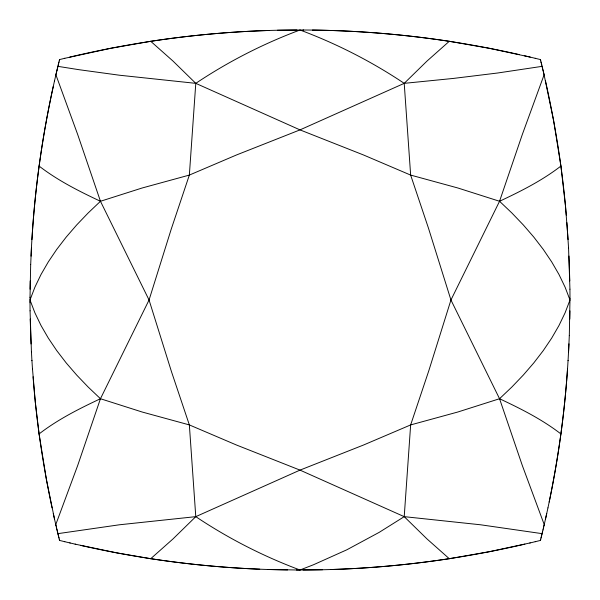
<?xml version="1.0" encoding="UTF-8"?>
<svg xmlns="http://www.w3.org/2000/svg" width="600" height="600" viewBox="0 0 600 600"><rect width="100%" height="100%" fill="white"/><g stroke="black" fill="none" stroke-linecap="round" stroke-linejoin="round"><path stroke-width="0.9" d="M30.008 297.27L30.008 301.657M30.008 297.353L30.682 264.375M30.068 289.185L30.203 280.965M569.317 335.625L569.993 298.343M569.798 319.05L569.933 310.86M30.697 264.457L31.447 247.68M569.303 335.55L568.553 352.32M31.043 256.17C33.6 197.1 41.513 138.285 54.57 80.617M568.957 343.83L568.072 360.683M31.935 239.632C34.957 188.062 42.233 136.785 53.302 86.332M568.065 360.368C565.155 409.965 558.36 459.315 547.942 507.885M567.533 368.595C564.548 413.445 558.3 458.048 549.165 502.043M64.59 58.343L110.648 48.323L150.72 41.295L173.017 61.088L195.78 83.347L189.352 175.08L171.172 229.327L149.055 300L100.455 398.73L77.707 465.442L55.762 524.625L56.032 525.757M530.22 542.903L489.353 551.678L449.28 558.705L426.982 538.912L404.22 516.653L410.647 424.92L428.827 370.673L450.945 300L499.545 201.27L522.293 134.558L544.102 74.812M547.95 507.9L545.43 519.382M546.735 513.518L544.14 525.015M54.502 80.903L56.055 74.137M55.898 74.812L77.707 134.565L100.462 201.278L149.055 300L171.525 371.82L189.352 424.912L195.78 516.653L173.017 538.912L150.72 558.705L116.565 552.817L75.135 544.148M543.945 525.862L544.043 525.435M56.347 72.877L56.445 72.465M56.16 73.68L56.745 71.213M56.032 74.242L56.25 73.297M543.653 527.123L544.237 524.625L522.293 465.442L499.545 398.73L450.945 300L428.475 228.18L410.647 175.087L404.22 83.347L426.982 61.088L449.28 41.295L489.353 48.323L530.22 57.097M543.705 526.89L543.308 528.585M56.693 71.415L56.843 70.793M543.352 528.375L542.963 530.04M57.037 69.96L57.24 69.135M56.94 70.38L57.097 69.727M56.828 70.852L56.963 70.29M543.037 529.71L542.227 533.085M57.367 68.595L57.637 67.477M57.233 69.165L57.435 68.31M542.362 532.523L542.498 531.967M58.012 65.925L57.907 66.352L78.758 69.66L119.422 75.218L195.78 83.347L300 129.885L363.495 154.972L410.647 175.087L457.853 187.988L499.545 201.27L511.868 212.985L523.298 224.925L533.79 237.075L543.27 249.405L551.685 261.885L558.982 274.493L565.11 287.212L570 300.007L565.102 312.795L558.982 325.507L551.685 338.123L543.263 350.603L533.783 362.925L523.298 375.067L511.868 387.015L499.545 398.73L457.853 412.005L410.647 424.92L363.51 445.028L300 470.115L195.78 516.653L119.422 524.783L57.907 533.648L57.502 531.967M57.705 67.2L58.508 63.9M57.57 67.755L57.773 66.915M542.295 532.8L542.092 533.648L480.577 524.783L404.22 516.653L300 470.115L236.505 445.028L189.352 424.912L142.148 412.013L100.455 398.73L88.133 387.015L76.703 375.075L66.21 362.925L56.73 350.595L48.315 338.115L41.017 325.507L34.89 312.788L30 299.993L34.898 287.205L41.017 274.493L48.315 261.877L56.738 249.397L66.218 237.075L76.703 224.933L88.14 212.993L100.462 201.278L142.148 187.995L189.352 175.08L236.49 154.972L300 129.885L404.22 83.347L453.278 78.435L497.647 73.005L542.092 66.352L541.68 64.642M542.168 533.355L541.357 536.64M58.238 64.995L58.373 64.448M541.898 534.457L542.033 533.903M58.77 62.812L58.425 64.215M541.575 535.785L541.68 535.357M541.23 537.188L541.47 536.205M58.905 62.273L59.31 60.653M58.74 62.948L58.95 62.1M541.05 537.9L541.26 537.053M541.095 537.727L540.69 539.347M59.445 60.113L59.573 59.573L64.8 58.29M59.265 60.832L59.468 59.992M540.533 540.007L540.735 539.168M540.555 539.888L540.428 540.428L535.2 541.71M54.57 519.382L46.388 479.4L39.082 433.942C57.818 419.46 79.102 408.75 100.455 398.73M543.945 74.137L553.612 120.6L560.918 166.058C542.183 180.54 520.898 191.25 499.545 201.27M195.78 83.347C228.292 61.597 263.355 43.672 300.007 30C336.653 43.68 371.715 61.59 404.22 83.347M404.22 516.653L379.215 532.342L346.8 549.81L313.485 564.75L300 570L296.415 569.993M529.808 543L535.41 541.658M69.78 57.097C144.142 39.457 220.493 30.172 296.925 30.008M524.865 544.148C452.205 561 377.678 569.82 303.075 569.993M150.72 41.295C189.885 35.34 229.403 31.71 269.002 30.48M449.28 558.705C410.115 564.66 370.597 568.29 330.998 569.52M277.38 30.263L303.585 30.008M322.62 569.737L296.925 569.993L267.915 569.482M303.075 30.008C375.795 30.195 448.463 38.527 519.39 54.615M312.413 30.075C358.222 30.645 403.987 34.402 449.28 41.295M287.587 569.925C217.98 569.092 148.5 560.775 80.61 545.385M259.755 569.19C223.252 567.713 186.833 564.195 150.72 558.705M524.28 55.718L535.41 58.343M69.78 542.903L75.72 544.283M64.59 541.658L70.192 543M535.2 58.29L540.428 59.573L540.555 60.113M64.8 541.71L59.573 540.428L59.445 539.888M300 570C263.355 556.32 228.285 538.41 195.78 516.653M100.462 201.278C79.11 191.25 57.818 180.54 39.082 166.058M499.545 398.73C520.898 408.75 542.183 419.46 560.918 433.942M540.533 59.992L540.735 60.832M59.265 539.168L59.468 540.007M540.69 60.653L541.26 62.948M541.05 62.1L541.155 62.52M58.845 537.48L58.95 537.9M59.31 539.347L58.74 537.053M541.23 62.812L541.575 64.215M58.642 536.64L58.222 534.93M58.53 536.205L58.77 537.188M541.493 63.9L541.763 64.995M58.012 534.075L58.238 535.005M58.373 535.553L58.508 536.1M542.033 66.097L542.43 67.755M542.227 66.915L542.963 69.96M57.637 532.523L57.773 533.085M57.84 533.355L58.102 534.457M542.565 68.31L542.662 68.722M57.338 531.278L57.57 532.245M542.903 69.727L543.06 70.38M56.94 529.62L57.037 530.04M57.24 530.865L56.828 529.148M57.233 530.835L57.367 531.405M543.037 70.29L543.308 71.415M543.255 71.213L543.653 72.877M56.693 528.585L56.295 526.89M56.648 528.375L56.843 529.207M543.57 72.547L543.967 74.242M543.75 73.297L543.847 73.718M56.347 527.123L55.957 525.442M55.86 525.023L53.265 513.518M545.43 80.617C555.338 124.92 562.567 169.852 566.28 215.115M52.057 507.885C42.862 464.662 36.33 420.855 33.068 376.778M560.918 166.058L565.493 206.123L568.065 239.632M39.082 433.942L35.303 402.06L32.468 368.595M566.91 222.653L568.545 247.89M31.935 360.368L32.475 369.022M31.455 352.11L31.928 360.675M568.553 247.68L569.933 289.14M31.447 352.32L30.068 310.815M568.965 256.028L569.798 280.95M31.035 343.965L30.203 319.043M569.933 289.185L569.993 298.462M30.008 302.647L30.068 310.86M30.008 301.53L30.008 302.73"/></g></svg>
